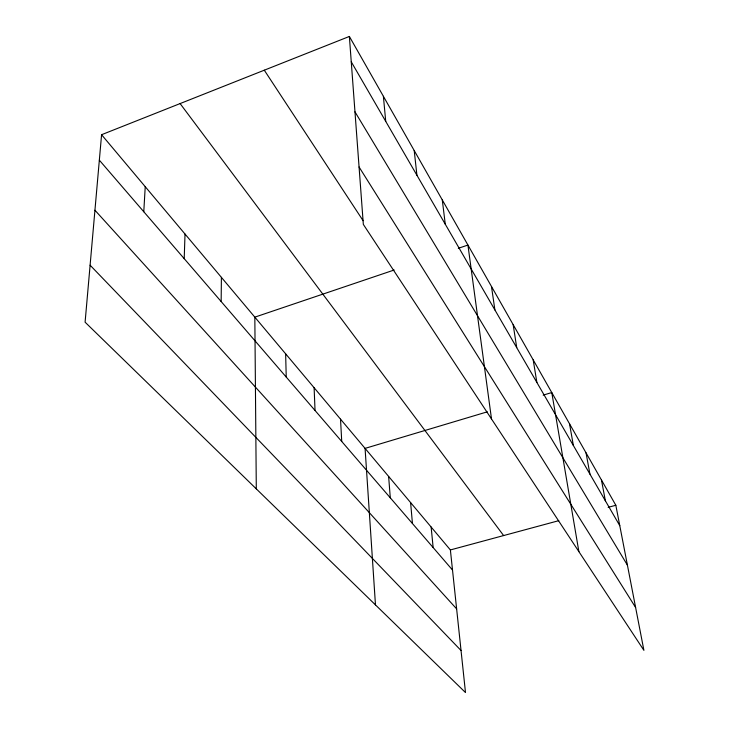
<?xml version="1.0" encoding="UTF-8"?>
<svg xmlns="http://www.w3.org/2000/svg" width="729" height="729" viewBox="0 0 729 729"><rect width="100%" height="100%" fill="white"/><g stroke="black" fill="none" stroke-linecap="round" stroke-linejoin="round"><path stroke-width="1.09" d="M221.151 301.533L221.406 277.366M184.209 258.667L185.02 234.045M143.777 211.747L145.235 186.688M101.577 134.719L85.093 322.182L465.494 692.55L450.385 549.939L101.577 134.719L349.373 36.45L615.832 505.27L643.907 650.35L363.334 224.404L349.373 36.45M394.179 270.003L254.831 317.151L256.298 488.877M458.313 248.307L467.927 245.053L491.51 418.993M487.309 411.83L365.074 448.381L375.471 604.897M543.169 395.127L551.771 392.557L578.881 551.634M450.385 549.939L558.779 520.67M608.15 507.348L615.832 505.27M90.104 265.201L461.038 650.496M94.943 210.234L456.627 608.879M99.344 160.17L452.509 570.032M180.109 103.573L503.63 535.56M264.29 70.194L363.106 220.696M359.069 166.987L635.615 607.494M354.968 111.829L627.414 565.139M351.25 61.81L619.778 525.673M601.443 479.955L605.371 500.787M586.043 452.873L589.934 474.123M569.531 423.813L573.377 445.51M533.2 359.889L536.881 382.479M513.161 324.633L516.733 347.669M491.474 286.479L494.9 309.953M442.275 199.91L445.282 224.24M414.209 150.538L416.924 175.252M431.14 527.031L433.144 547.552M383.39 96.301L385.732 121.369M410.6 502.582L412.45 523.54M388.63 476.429L390.297 497.834M340.525 419.157L341.728 441.473M314.117 387.719L315.037 410.5M285.64 353.82L286.233 377.057"/></g></svg>
